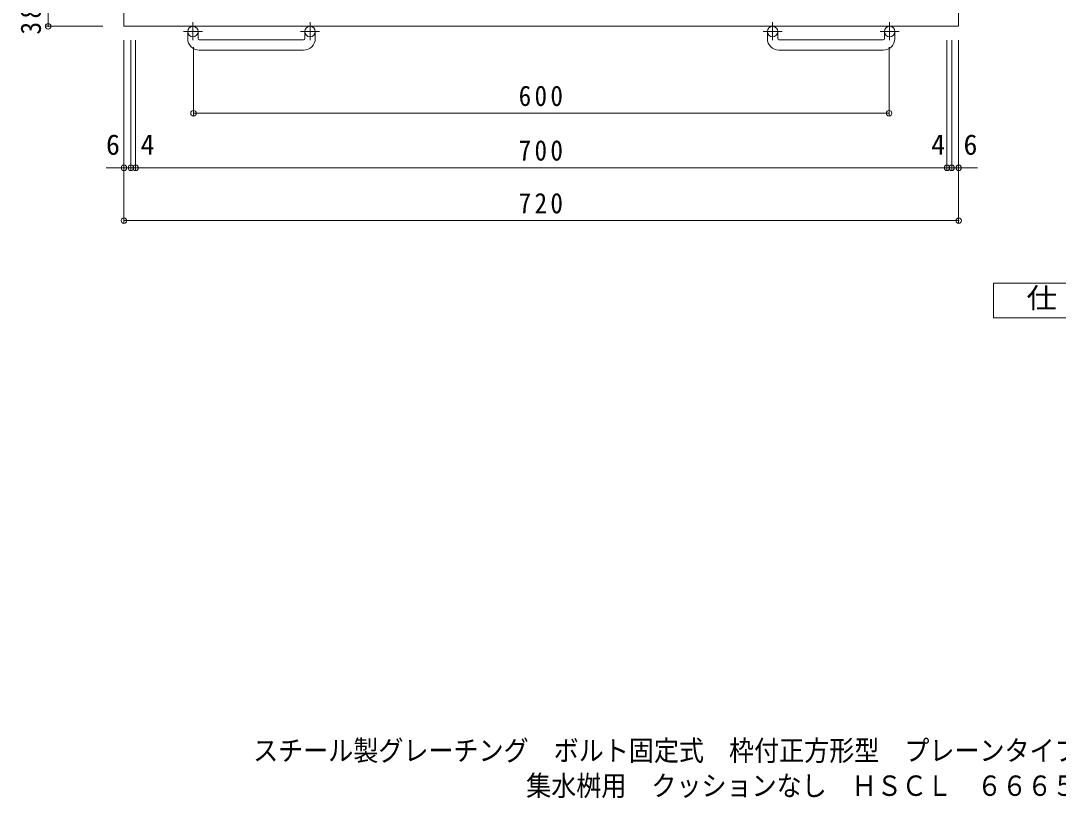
# Model space of a CAD drawing. Units: millimetres at full size, sheet at 1:6. Extents: x -901 to 1055, y -824 to 820.
# Drawn here: x -716 to 179, y -824 to -153 of the extents above; entities that cross this region are included whole.
import ezdxf
from ezdxf.enums import TextEntityAlignment as Align

# ---------------------------------------------------------------- set-up
doc = ezdxf.new("R2010")
doc.units = ezdxf.units.MM
doc.header["$LTSCALE"] = 6
doc.header["$PDMODE"] = 32
doc.header["$PDSIZE"] = 4.8
doc.linetypes.add('CHAIN1', pattern=[8, 5, -1, 1, -1])
for name, color, linetype, lineweight in [('E-1', 2, 'Continuous', 9), ('E-4', 7, 'Continuous', 9), ('F-5_F-5ﾚｲﾔ', 2, 'Continuous', 9)]:
    doc.layers.add(name, color=color, linetype=linetype, lineweight=lineweight)
doc.styles.add('ＭＳ ゴシック', font='')
doc.styles.get('ＭＳ ゴシック').set_extended_font_data('MS Gothic')

msp = doc.modelspace()

# ---------------------------------------------------------------- linework, layer by layer
at = {"layer": 'E-1'}
for p, q in [((-627.319, 562.094), (-627.319, -157.906)), ((92.681, -157.906), (92.681, 562.094)), ((-627.319, -157.906), (92.681, -157.906)), ((-572.319, -168.507), (-572.319, -162.407)), ((-563.319, -168.507), (-563.319, -162.407)), ((-562.319, -169.507), (-472.319, -169.507)), ((-471.319, -168.507), (-471.319, -162.407)), ((-462.319, -168.507), (-462.319, -162.407)), ((-72.319, -168.507), (-72.319, -162.407)), ((-63.319, -168.507), (-63.319, -162.407)), ((-62.319, -169.507), (27.681, -169.507)), ((28.681, -168.507), (28.681, -162.407)), ((37.681, -168.507), (37.681, -162.407)), ((-472.319, -178.507), (-562.319, -178.507)), ((27.681, -178.507), (-62.319, -178.507))]:
    msp.add_line(p, q, dxfattribs=at)
at = {"layer": 'E-1', "linetype": 'CHAIN1'}
for p, q in [((-567.819, -154.3), (-567.819, -169.897)), ((-466.819, -154.3), (-466.819, -169.897)), ((-67.819, -154.3), (-67.819, -169.897)), ((33.181, -154.3), (33.181, -169.897)), ((-559.656, -162.407), (-576.063, -162.407)), ((-458.656, -162.407), (-475.063, -162.407)), ((-59.656, -162.407), (-76.063, -162.407)), ((41.344, -162.407), (24.937, -162.407))]:
    msp.add_line(p, q, dxfattribs=at)
at = {"layer": 'E-1'}
for centre in [(-567.819, -162.407), (-466.819, -162.407), (-67.819, -162.407), (33.181, -162.407)]:
    msp.add_circle(centre, 4.5, dxfattribs=at)
for centre, radius, start, end in [((-562.319, -168.507), 10, 180, 270), ((-562.319, -168.507), 1, 180, 270), ((-472.319, -168.507), 10, 270, 0), ((-472.319, -168.507), 1, 270, 0), ((-62.319, -168.507), 10, 180, 270), ((-62.319, -168.507), 1, 180, 270), ((27.681, -168.507), 10, 270, 0), ((27.681, -168.507), 1, 270, 0)]:
    msp.add_arc(centre, radius, start, end, dxfattribs=at)
at = {"layer": 'E-4'}
for p, q in [((-692.676, -157.908), (-692.676, -119.408)), ((-694.476, -157.908), (-645.676, -157.908)), ((-627.319, -327.308), (-627.319, -169.907)), ((-621.319, -281.774), (-621.319, -169.907)), ((-617.269, -281.774), (-617.269, -169.907)), ((82.632, -281.774), (82.632, -169.907)), ((86.681, -281.774), (86.681, -169.907)), ((92.681, -327.308), (92.681, -169.907)), ((-567.319, -234.708), (-567.419, -175.908)), ((32.682, -234.708), (32.682, -175.908)), ((-567.319, -232.908), (32.682, -232.908)), ((-627.319, -279.974), (-642.789, -279.974)), ((-627.319, -279.974), (-621.319, -279.974)), ((-621.319, -279.974), (-617.269, -279.974)), ((-617.269, -279.974), (82.632, -279.974)), ((82.632, -279.974), (86.681, -279.974)), ((86.681, -279.974), (92.681, -279.974)), ((92.681, -279.974), (108.906, -279.974)), ((-627.319, -325.508), (92.681, -325.508))]:
    msp.add_line(p, q, dxfattribs=at)
for p in [(-692.676, -157.908), (-567.319, -232.908), (32.682, -232.908), (-627.319, -279.974), (-621.319, -279.974), (-617.269, -279.974), (82.632, -279.974), (86.681, -279.974), (92.681, -279.974), (-627.319, -325.508), (92.681, -325.508)]:
    msp.add_point(p, dxfattribs=at)
at = {"layer": 'F-5_F-5ﾚｲﾔ'}
msp.add_lwpolyline([(122.739, -409.313), (122.739, -379.313), (257.739, -379.313), (257.739, -409.313)], close=True, dxfattribs=at)

# ---------------------------------------------------------------- texts
at = {"layer": 'E-4', "color": 2, "style": 'ＭＳ ゴシック'}
for s, p in [('6', (-642.789, -273.974)), ('4', (-612.973, -273.974)), ('4', (69.045, -273.974)), ('6', (96.906, -273.974))]:
    msp.add_text(s, height=17.6, dxfattribs=at).set_placement(p, align=Align.BOTTOM_LEFT)
at = {"layer": 'E-4', "color": 2, "insert": (-698.676, -164.908), "char_height": 17.6, "attachment_point": 7, "rotation": 90, "style": 'ＭＳ ゴシック'}
msp.add_mtext('\\T1.28;\\W0.9;38.5', dxfattribs=at)
at = {"layer": 'E-4', "color": 2, "char_height": 17.6, "attachment_point": 7, "style": 'ＭＳ ゴシック'}
for s, insert in [('\\T1.27;\\W0.9;600', (-286.818, -226.908)), ('\\T1.27;\\W0.9;700', (-286.819, -273.974)), ('\\T1.27;\\W0.9;720', (-286.819, -319.508))]:
    msp.add_mtext(s, dxfattribs=dict(at, insert=insert))
at = {"layer": 'F-5_F-5ﾚｲﾔ', "style": 'ＭＳ ゴシック'}
for s, width, p in [('仕\u3000様', 1.1, (151.239, -406.313)), ('スチール製グレーチング\u3000ボルト固定式\u3000枠付正方形型\u3000プレーンタイプ', 0.9, (-515.905, -796.619)), ('集水桝用\u3000クッションなし\u3000ＨＳＣＬ\u3000６６６５－ａ', 0.9, (-280.387, -826.942))]:
    msp.add_text(s, height=17.6, dxfattribs=dict(at, width=width)).set_placement(p, align=Align.BOTTOM_LEFT)

doc.saveas('drawing.dxf')
